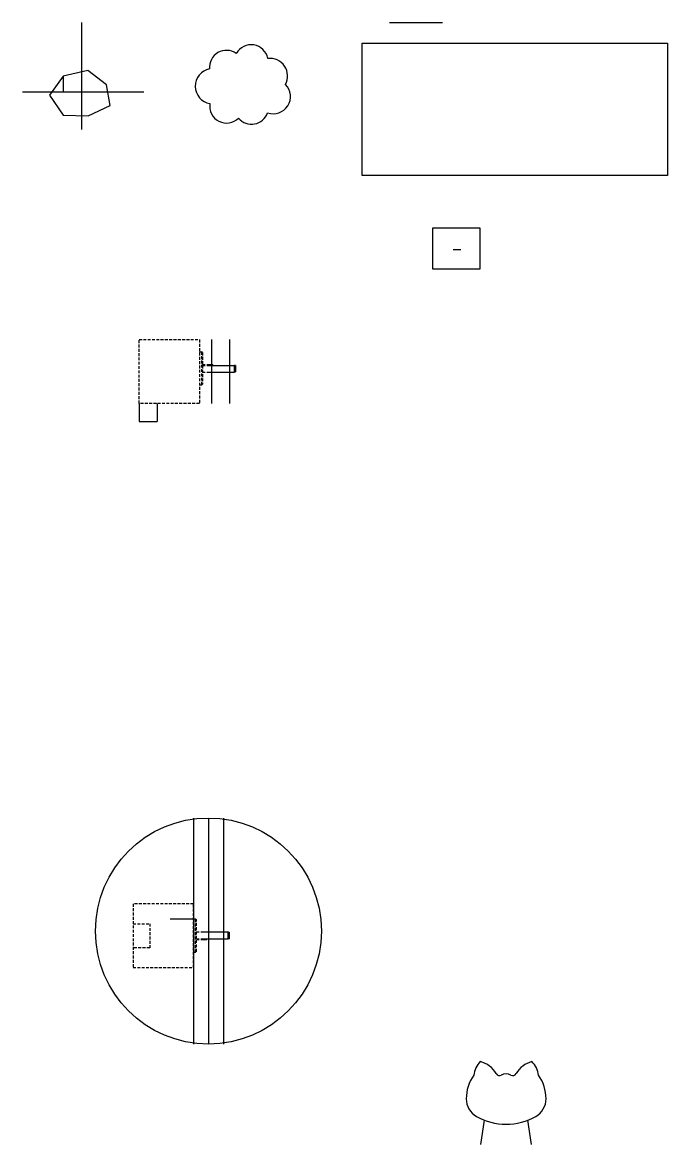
# Model space of a CAD drawing. Header units: millimetres. Extents: x -291 to 1219, y -911 to 1006.
# Drawn here: x 396 to 825, y 261 to 1006 of the extents above; entities that cross this region are included whole.
import ezdxf

# ---------------------------------------------------------------- set-up
doc = ezdxf.new("R2010")
doc.units = ezdxf.units.MM
doc.linetypes.add('HIDDEN2', pattern=[4.7625, 3.175, -1.5875])
doc.layers.add('정면도', color=220, linetype='Continuous')
picture_1 = doc.add_image_def('image1.png', size_in_pixel=(247, 218))
picture_2 = doc.add_image_def('image2.png', size_in_pixel=(1179, 511))

# ---------------------------------------------------------------- blocks, each defined once
blk = doc.blocks.new('스텝모터 좌측면도(Hidden)')
at = {"layer": '정면도', "linetype": 'HIDDEN2', "ltscale": 0.6}
blk.add_line((120.27, -301.86), (120.27, -280.86), dxfattribs=at)
blk.add_lwpolyline([(118.27, -270.21), (78.27, -270.21), (78.27, -312.51), (118.27, -312.51)], close=True, dxfattribs=at)
for points in [[(118.27, -302.36), (119.77, -302.36), (119.77, -280.36), (118.27, -280.36)], [(120.27, -280.86), (119.77, -280.36)], [(78.27, -283.36), (89.27, -283.36), (89.27, -299.36), (78.27, -299.36)], [(120.27, -288.86), (124.27, -288.86)], [(120.27, -293.36), (124.27, -293.36)], [(120.27, -293.86), (124.27, -293.86)], [(120.27, -301.86), (119.77, -302.36)]]:
    blk.add_lwpolyline(points, dxfattribs=at)
at = {"layer": '정면도'}
for points in [[(124.27, -288.86), (141.27, -288.86)], [(141.27, -293.36), (141.27, -288.86)], [(141.27, -288.86), (142.27, -289.13)], [(142.27, -293.36), (142.27, -289.13)], [(124.27, -293.36), (141.27, -293.36)], [(124.27, -293.86), (127.27, -293.86)], [(127.27, -293.36), (127.27, -293.86)], [(142.27, -293.36), (141.27, -293.36)]]:
    blk.add_lwpolyline(points, dxfattribs=at)
blk = doc.blocks.new('123213')
for points in [[(468.13, 169.35), (468.13, 157.35)], [(480.13, 169.35), (480.13, 157.35)], [(468.13, 157.35), (480.13, 157.35)]]:
    blk.add_lwpolyline(points)
at = {"layer": '정면도', "linetype": 'HIDDEN2', "ltscale": 0.6}
blk.add_line((510.13, 203.04), (510.13, 182.04), dxfattribs=at)
blk.add_lwpolyline([(508.13, 169.35), (468.13, 169.35), (468.13, 211.65), (508.13, 211.65)], close=True, dxfattribs=at)
for points in [[(508.13, 203.54), (509.63, 203.54), (509.63, 181.54), (508.13, 181.54)], [(510.13, 203.04), (509.63, 203.54)], [(510.13, 195.04), (514.13, 195.04)], [(510.13, 194.54), (514.13, 194.54)], [(510.13, 190.04), (514.13, 190.04)], [(510.13, 182.04), (509.63, 181.54)]]:
    blk.add_lwpolyline(points, dxfattribs=at)
at = {"layer": '정면도'}
for points in [[(514.13, 195.04), (517.13, 195.04)], [(514.13, 194.54), (531.13, 194.54)], [(517.13, 194.54), (517.13, 195.04)], [(531.13, 194.54), (531.13, 190.04)], [(532.13, 194.54), (531.13, 194.54)], [(532.13, 194.54), (532.13, 190.31)], [(514.13, 190.04), (531.13, 190.04)], [(531.13, 190.04), (532.13, 190.31)]]:
    blk.add_lwpolyline(points, dxfattribs=at)

msp = doc.modelspace()

# ---------------------------------------------------------------- linework, layer by layer
for p, q in [((682.269, 855.163), (687.269, 855.163)), ((521.68, 795.389), (521.68, 753.089)), ((533.68, 795.389), (533.68, 753.089)), ((700.44, 261.111), (703.03, 277.227)), ((734.24, 261.111), (731.65, 277.227))]:
    msp.add_line(p, q)
for points in [[(435.63, 934.957), (435.63, 1005.936)], [(639.994, 1005.903), (674.994, 1005.903)], [(452.107, 964.482), (439.651, 974.01), (423.257, 970.309), (414.24, 957.727), (423.337, 944.475), (439.864, 943.862), (454.357, 950.891), (452.107, 964.482)], [(423.257, 970.309), (423.257, 959.839)], [(396.205, 959.839), (476.726, 959.839)], [(509.68, 477.858), (509.68, 327.858)], [(519.68, 477.858), (519.68, 327.858)], [(529.68, 477.858), (529.68, 327.858)], [(509.68, 410.702), (494.395, 410.702)]]:
    msp.add_lwpolyline(points)
msp.add_circle((519.68, 402.858), 75)
for centre, radius, start, end in [((548.039, 979.855), 11.274, 11.064628, 150.946869), ((531.645, 976.154), 11.267, 54.529422, 185.67236), ((560.495, 970.327), 11.774, 331.661344, 96.786764), ((522.628, 963.572), 11.676, 100.837864, 260.292796), ((562.745, 956.737), 11.395, 250.6679, 44.602091), ((531.725, 950.32), 11.203, 171.049134, 314.701438), ((548.252, 949.708), 11.349, 220.363829, 340.844282), ((710.802, 305.538), 15, 135.02201, 174.104391), ((696.196, 299.874), 16.75, 29.698286, 76.200391), ((738.484, 299.874), 16.75, 103.799609, 150.301714), ((723.878, 305.538), 15, 5.895609, 44.97799), ((717.34, 291.53), 26.5, 144.072565, 180.009963), ((712.918, 309.411), 2.5, 209.698286, 298.663856), ((717.34, 301.321), 6.72, 61.336144, 118.663856), ((721.763, 309.411), 2.5, 241.336144, 330.301714), ((717.34, 291.53), 26.5, 359.990037, 35.927435), ((704.34, 291.528), 13.5, 180.009963, 240.000001), ((730.34, 291.528), 13.5, 299.999999, 359.990037), ((717.34, 314.044), 39.5, 240.000001, 299.999999)]:
    msp.add_arc(centre, radius, start, end)

# ---------------------------------------------------------------- block references
msp.add_blockref('123213', (5.555, 583.74))
at = {"layer": '정면도'}
msp.add_blockref('스텝모터 좌측면도(Hidden)', (391.414, 691.065), dxfattribs=at)

# ---------------------------------------------------------------- pictures from other files: only their frames are drawn
image = msp.add_image(picture_2, insert=(621.722, 904.382), size_in_units=(202.792, 87.894))
image.dxf.flags = 7
image = msp.add_image(picture_1, insert=(668.714, 842.233), size_in_units=(31.073, 27.425))
image.dxf.flags = 7

doc.saveas('drawing.dxf')
